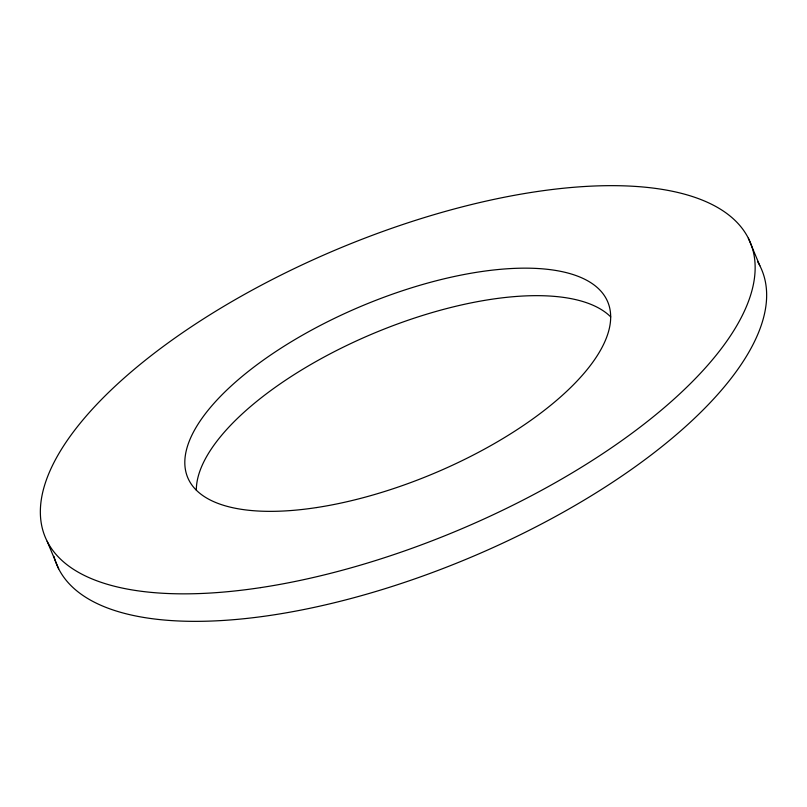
<?xml version="1.0" encoding="UTF-8"?>
<svg xmlns="http://www.w3.org/2000/svg" width="807" height="807" viewBox="0 0 807 807"><rect width="100%" height="100%" fill="white"/><g stroke="black" fill="none" stroke-linecap="round" stroke-linejoin="round"><path stroke-width="1.21" d="M748.331 238.186L759.831 265.674M47.169 541.326L58.669 568.814M196.333 490.182A227.624 91.13 -22.7 0 1 374.176 333.14A227.624 91.13 -22.7 0 1 610.738 316.909M757.662 261.761A382.084 152.967 -22.7 0 1 468.494 558.283A382.084 152.967 -22.7 0 1 53.948 556.326M260.732 587.607A382.084 152.967 -22.7 0 0 752.124 247.446A382.084 152.967 -22.7 0 0 180.385 334.209A382.084 152.967 -22.7 0 0 260.732 587.607M316.637 507.553A227.624 91.13 -22.7 0 0 608.801 304.743A227.624 91.13 -22.7 0 0 267.813 356.966A227.624 91.13 -22.7 0 0 316.637 507.553"/></g></svg>
